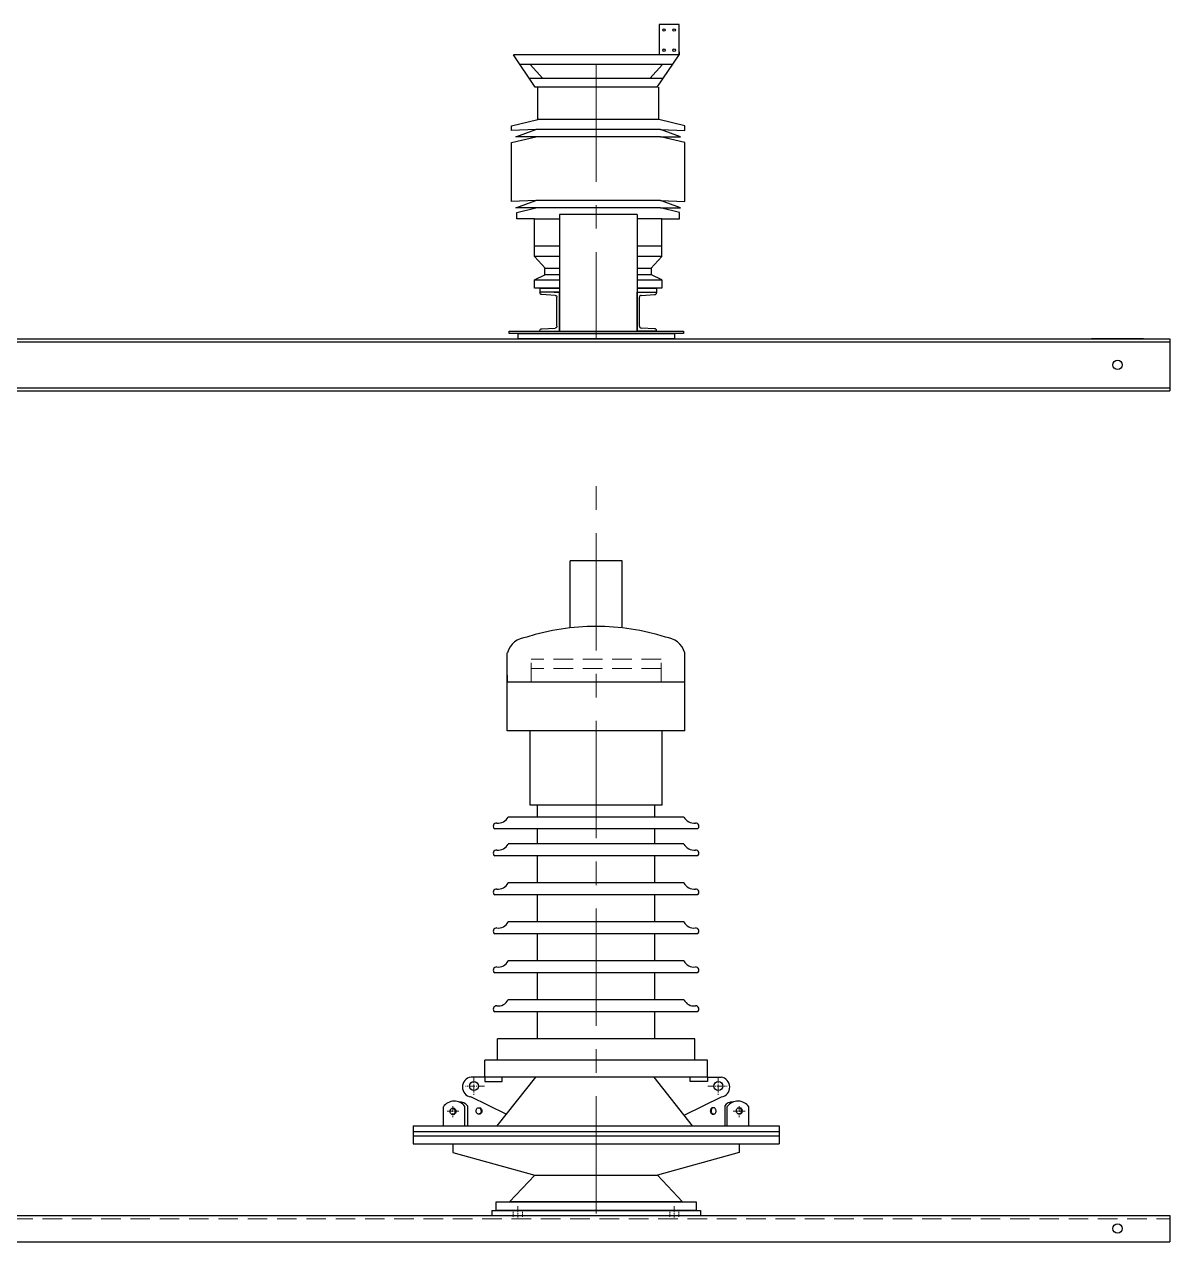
# Model space of a CAD drawing. Header units: millimetres. Extents: x 10361 to 247647, y -80752 to 9419.
# Drawn here: x 207232 to 209429, y -80752 to -78417 of the extents above; entities that cross this region are included whole.
import ezdxf

# ---------------------------------------------------------------- set-up
doc = ezdxf.new("R2010")
doc.units = ezdxf.units.MM
doc.header["$LTSCALE"] = 300
doc.linetypes.add('CENTER', pattern=[2, 1.25, -0.25, 0.25, -0.25])
doc.linetypes.add('HIDDEN', pattern=[0.375, 0.25, -0.125])
for name, color, linetype, lineweight in [('Center line', 136, 'CENTER', 15), ('HIDDEN', 4, 'HIDDEN', 13), ('HOLE', 250, 'Continuous', 30), ('LINE', 155, 'Continuous', 30)]:
    doc.layers.add(name, color=color, linetype=linetype, lineweight=lineweight)

# ---------------------------------------------------------------- blocks, each defined once
blk = doc.blocks.new('A$C7CA32FAE')
for p, q in [((0, 0), (0, 100)), ((0, 100), (50, 100)), ((50, 100), (50, 98.8)), ((6.1, 13), (6.1, 87)), ((11, 92), (45.1, 93.8)), ((45.1, 6.2), (11, 8)), ((50, 0), (50, 1.2)), ((50, 0), (0, 0))]:
    blk.add_line(p, q)
for centre, start, end in [((45, 98.8), 271.6627, 0), ((11.1, 87), 91.6627, 180), ((11.1, 13), 180, 268.3373), ((45, 1.2), 0, 88.3373)]:
    blk.add_arc(centre, 5, start, end)

msp = doc.modelspace()

# ---------------------------------------------------------------- linework, layer by layer
at = {"layer": 'Center line', "color": 7, "ltscale": 0.6, "true_color": 0xffffff}
for p, q in [((208329, -78494.2, -0.2), (208329, -79020.6, -0.2)), ((208328.6, -80698.3, -0.2), (208328.6, -79285.6, -0.2))]:
    msp.add_line(p, q, dxfattribs=at)
at = {"layer": 'Center line', "color": 7, "ltscale": 0.03, "true_color": 0xffffff}
for p, q in [((208114.2, -80453.9, 0), (208077.4, -80453.9, 0)), ((208094.2, -80437.1, 0), (208094.2, -80470.6, 0)), ((208543, -80453.9, 0), (208579.8, -80453.9, 0)), ((208563, -80437.1, 0), (208563, -80470.6, 0)), ((208042.8, -80501.8, 0), (208065.4, -80501.8, 0)), ((208054, -80492.1, 0), (208054, -80513.2, 0)), ((208614.4, -80501.8, 0), (208591.8, -80501.8, 0)), ((208603.2, -80492.1, 0), (208603.2, -80513.2, 0)), ((208178.6, -80684.4, 0), (208178.6, -80706.1, 0)), ((208478.6, -80684.4, 0), (208478.6, -80706.1, 0))]:
    msp.add_line(p, q, dxfattribs=at)
at = {"layer": 'HIDDEN', "color": 7, "ltscale": 0.5, "true_color": 0xffffff}
for p, q in [((208453.3, -79635, -0.2), (208203.9, -79635, -0.2)), ((208203.9, -79679.4, -0.2), (208203.9, -79635, -0.2)), ((208453.3, -79679.4, -0.2), (208453.3, -79635, -0.2)), ((208453.3, -79653.2, -0.2), (208203.9, -79653.2, -0.2)), ((204229, -80708.4, 0), (209429, -80708.4, 0))]:
    msp.add_line(p, q, dxfattribs=at)
at = {"layer": 'HIDDEN', "color": 7, "ltscale": 0.03, "true_color": 0xffffff}
for p, q in [((208169.8, -80692.3, 0), (208169.8, -80704.4, 0)), ((208187.3, -80692.3, 0), (208187.3, -80704.4, 0)), ((208469.8, -80692.3, 0), (208469.8, -80704.4, 0)), ((208487.3, -80692.3, 0), (208487.3, -80704.4, 0))]:
    msp.add_line(p, q, dxfattribs=at)
at = {"layer": 'HOLE', "color": 7, "true_color": 0xffffff, "elevation": 0, "flags": 128}
for points in [[(208053.3, -80496.3), (208054.2, -80496.4), (208055.1, -80496.7), (208055.9, -80497.3), (208056.6, -80498), (208057.2, -80498.9), (208057.6, -80499.9), (208057.9, -80501), (208058, -80502.1), (208058, -80503.3), (208057.8, -80504.4), (208057.4, -80505.5), (208056.9, -80506.4), (208056.2, -80507.2), (208055.5, -80507.8), (208054.7, -80508.3), (208053.8, -80508.5), (208052.9, -80508.5), (208052, -80508.3), (208051.2, -80507.8), (208050.4, -80507.2), (208049.8, -80506.4), (208049.3, -80505.5), (208048.9, -80504.4), (208048.7, -80503.3), (208048.6, -80502.1), (208048.8, -80501), (208049.1, -80499.9), (208049.5, -80498.9), (208050.1, -80498), (208050.8, -80497.3), (208051.6, -80496.7), (208052.4, -80496.4)], [(208602.5, -80495.4), (208603.4, -80495.6), (208604.3, -80495.9), (208605, -80496.4), (208605.7, -80497.1), (208606.3, -80498), (208606.8, -80499), (208607.1, -80500.1), (208607.2, -80501.3), (208607.2, -80502.4), (208606.9, -80503.6), (208606.6, -80504.6), (208606.1, -80505.6), (208605.4, -80506.4), (208604.7, -80507), (208603.8, -80507.4), (208603, -80507.6), (208602.1, -80507.6), (208601.2, -80507.4), (208600.4, -80507), (208599.6, -80506.4), (208599, -80505.6), (208598.4, -80504.6), (208598.1, -80503.6), (208597.9, -80502.4), (208597.8, -80501.3), (208597.9, -80500.1), (208598.2, -80499), (208598.7, -80498), (208599.3, -80497.1), (208600, -80496.4), (208600.8, -80495.9), (208601.6, -80495.6)]]:
    msp.add_lwpolyline(points, close=True, dxfattribs=at)
for points in [[(208054.2, -80496.4), (208055.1, -80496.3), (208056, -80496.4), (208056.9, -80496.8), (208057.6, -80497.3), (208058.3, -80498.1), (208058.9, -80499), (208059.3, -80500.1), (208059.6, -80501.2), (208059.7, -80502.4), (208059.6, -80503.6), (208059.3, -80504.7), (208058.9, -80505.8), (208058.3, -80506.7), (208057.6, -80507.4), (208056.9, -80508), (208056, -80508.4), (208055.1, -80508.5), (208054.2, -80508.4)], [(208603.3, -80495.5), (208604.3, -80495.4), (208605.2, -80495.6), (208606, -80495.9), (208606.8, -80496.5), (208607.5, -80497.3), (208608.1, -80498.2), (208608.5, -80499.2), (208608.8, -80500.4), (208608.9, -80501.6), (208608.8, -80502.7), (208608.5, -80503.9), (208608.1, -80504.9), (208607.5, -80505.8), (208606.8, -80506.6), (208606, -80507.2), (208605.2, -80507.5), (208604.3, -80507.7), (208603.3, -80507.6)]]:
    msp.add_lwpolyline(points, dxfattribs=at)
at = {"layer": 'HOLE', "color": 7, "true_color": 0xffffff, "extrusion": (0, 0, -1), "elevation": 0, "flags": 128}
for points in [[(-208103.1, -80495.4), (-208104, -80495.6), (-208104.9, -80495.9), (-208105.7, -80496.4), (-208106.4, -80497.1), (-208107, -80498), (-208107.4, -80499), (-208107.7, -80500.1), (-208107.8, -80501.3), (-208107.8, -80502.4), (-208107.6, -80503.6), (-208107.2, -80504.6), (-208106.7, -80505.6), (-208106, -80506.4), (-208105.3, -80507), (-208104.4, -80507.4), (-208103.6, -80507.6), (-208102.7, -80507.6), (-208101.8, -80507.4), (-208101, -80507), (-208100.2, -80506.4), (-208099.6, -80505.6), (-208099.1, -80504.6), (-208098.7, -80503.6), (-208098.5, -80502.4), (-208098.4, -80501.3), (-208098.6, -80500.1), (-208098.9, -80499), (-208099.3, -80498), (-208099.9, -80497.1), (-208100.6, -80496.4), (-208101.4, -80495.9), (-208102.2, -80495.6)], [(-208554.1, -80495.4), (-208553.2, -80495.6), (-208552.3, -80495.9), (-208551.5, -80496.4), (-208550.8, -80497.1), (-208550.2, -80498), (-208549.8, -80499), (-208549.5, -80500.1), (-208549.4, -80501.3), (-208549.4, -80502.4), (-208549.6, -80503.6), (-208550, -80504.6), (-208550.5, -80505.6), (-208551.2, -80506.4), (-208551.9, -80507), (-208552.7, -80507.4), (-208553.6, -80507.6), (-208554.5, -80507.6), (-208555.4, -80507.4), (-208556.2, -80507), (-208557, -80506.4), (-208557.6, -80505.6), (-208558.1, -80504.6), (-208558.5, -80503.6), (-208558.7, -80502.4), (-208558.7, -80501.3), (-208558.6, -80500.1), (-208558.3, -80499), (-208557.9, -80498), (-208557.3, -80497.1), (-208556.6, -80496.4), (-208555.8, -80495.9), (-208554.9, -80495.6)]]:
    msp.add_lwpolyline(points, close=True, dxfattribs=at)
for points in [[(-208104, -80495.5), (-208104.9, -80495.4), (-208105.8, -80495.6), (-208106.6, -80495.9), (-208107.4, -80496.5), (-208108.1, -80497.3), (-208108.7, -80498.2), (-208109.1, -80499.2), (-208109.4, -80500.4), (-208109.5, -80501.6), (-208109.4, -80502.7), (-208109.1, -80503.9), (-208108.7, -80504.9), (-208108.1, -80505.8), (-208107.4, -80506.6), (-208106.6, -80507.2), (-208105.8, -80507.5), (-208104.9, -80507.7), (-208104, -80507.6)], [(-208553.2, -80495.5), (-208552.3, -80495.4), (-208551.4, -80495.6), (-208550.5, -80495.9), (-208549.7, -80496.5), (-208549, -80497.3), (-208548.5, -80498.2), (-208548, -80499.2), (-208547.8, -80500.4), (-208547.7, -80501.6), (-208547.8, -80502.7), (-208548, -80503.9), (-208548.5, -80504.9), (-208549, -80505.8), (-208549.7, -80506.6), (-208550.5, -80507.2), (-208551.4, -80507.5), (-208552.3, -80507.7), (-208553.2, -80507.6)]]:
    msp.add_lwpolyline(points, dxfattribs=at)
at = {"layer": 'HOLE', "color": 7, "true_color": 0xffffff}
for centre, radius in [((209329, -79070.6, -0.2), 9), ((208094.2, -80453.9, 0), 8.61), ((208563, -80453.9, 0), 8.61), ((209329, -80727.3, 0), 9)]:
    msp.add_circle(centre, radius, dxfattribs=at)
at = {"layer": 'LINE', "color": 7, "true_color": 0xffffff}
for p, q in [((208449.3, -78417.4, -0.2), (208449.3, -78475.6, -0.2)), ((208488.1, -78417.4, -0.2), (208449.3, -78417.4, -0.2)), ((208488.1, -78475.6, -0.2), (208488.1, -78417.4, -0.2)), ((208488.1, -78470.2, -0.2), (208488.1, -78475.6, -0.2)), ((208488.1, -78475.6, -0.2), (208169.9, -78475.6, -0.2)), ((208212, -78537.9, -0.2), (208169.9, -78475.6, -0.2)), ((208475.5, -78494.2, -0.2), (208182.4, -78494.2, -0.2)), ((208226.5, -78521.5, -0.2), (208201.8, -78494.2, -0.2)), ((208431.5, -78521.5, -0.2), (208456.1, -78494.2, -0.2)), ((208445.9, -78537.9, -0.2), (208488.1, -78475.6, -0.2)), ((208457.1, -78521.5, -0.2), (208200.9, -78521.5, -0.2)), ((208445.9, -78537.9, -0.2), (208212, -78537.9, -0.2)), ((208216.6, -78599.7, -0.2), (208216.6, -78537.9, -0.2)), ((208448.7, -78599.7, -0.2), (208448.7, -78537.9, -0.2)), ((208166.2, -78612.3, -0.2), (208216.6, -78599.7, -0.2)), ((208166.2, -78620.9, -0.2), (208166.2, -78612.3, -0.2)), ((208448.7, -78599.7, -0.2), (208216.6, -78599.7, -0.2)), ((208499.1, -78612.3, -0.2), (208448.7, -78599.7, -0.2)), ((208499.1, -78620.9, -0.2), (208499.1, -78612.3, -0.2)), ((208213.1, -78619.2, -0.2), (208166.2, -78620.9, -0.2)), ((208166.2, -78644.2, -0.2), (208213.1, -78633.1, -0.2)), ((208174.9, -78633.1, -0.2), (208213.1, -78619.2, -0.2)), ((208213.1, -78633.1, -0.2), (208174.9, -78633.1, -0.2)), ((208452.2, -78619.2, -0.2), (208213.1, -78619.2, -0.2)), ((208452.2, -78633.1, -0.2), (208213.1, -78633.1, -0.2)), ((208452.2, -78619.2, -0.2), (208499.1, -78620.9, -0.2)), ((208490.4, -78633.1, -0.2), (208452.2, -78619.2, -0.2)), ((208499.1, -78644.2, -0.2), (208452.2, -78633.1, -0.2)), ((208452.2, -78633.1, -0.2), (208490.4, -78633.1, -0.2)), ((208166.2, -78748.6, -0.2), (208166.2, -78644.2, -0.2)), ((208499.1, -78748.6, -0.2), (208499.1, -78644.2, -0.2)), ((208166.2, -78757.3, -0.2), (208166.2, -78748.6, -0.2)), ((208213.1, -78755.5, -0.2), (208166.2, -78757.3, -0.2)), ((208174.9, -78769.4, -0.2), (208213.1, -78755.5, -0.2)), ((208452.2, -78755.5, -0.2), (208213.1, -78755.5, -0.2)), ((208490.4, -78769.4, -0.2), (208452.2, -78755.5, -0.2)), ((208452.2, -78755.5, -0.2), (208499.1, -78757.3, -0.2)), ((208499.1, -78757.3, -0.2), (208499.1, -78748.6, -0.2)), ((208213.1, -78769.4, -0.2), (208174.9, -78769.4, -0.2)), ((208176.6, -78778.1, -0.2), (208213.1, -78769.4, -0.2)), ((208176.6, -78790.2, -0.2), (208176.6, -78778.1, -0.2)), ((208452.2, -78769.4, -0.2), (208213.1, -78769.4, -0.2)), ((208488.7, -78778.1, -0.2), (208452.2, -78769.4, -0.2)), ((208452.2, -78769.4, -0.2), (208490.4, -78769.4, -0.2)), ((208488.7, -78790.2, -0.2), (208488.7, -78778.1, -0.2)), ((208210.7, -78790.2, -0.2), (208176.6, -78790.2, -0.2)), ((208210.7, -78862.6, -0.2), (208210.7, -78790.2, -0.2)), ((208210.7, -78790.2, -0.2), (208258.1, -78790.2, -0.2)), ((208407.2, -78782, -0.2), (208258.1, -78782, -0.2)), ((208258.1, -78782, -0.2), (208258.1, -79005.7, -0.2)), ((208407.2, -78782, -0.2), (208407.2, -79005.7, -0.2)), ((208454.6, -78790.2, -0.2), (208407.2, -78790.2, -0.2)), ((208454.6, -78862.6, -0.2), (208454.6, -78790.2, -0.2)), ((208454.6, -78790.2, -0.2), (208488.7, -78790.2, -0.2)), ((208258.1, -78842.8, -0.2), (208210.7, -78842.8, -0.2)), ((208454.6, -78842.8, -0.2), (208407.2, -78842.8, -0.2)), ((208231.5, -78885.5, -0.2), (208210.7, -78862.6, -0.2)), ((208258.1, -78862.6, -0.2), (208210.7, -78862.6, -0.2)), ((208454.6, -78862.6, -0.2), (208407.2, -78862.6, -0.2)), ((208433.8, -78885.5, -0.2), (208454.6, -78862.6, -0.2)), ((208230.4, -78898, -0.2), (208230.4, -78885.5, -0.2)), ((208258.1, -78885.5, -0.2), (208231.5, -78885.5, -0.2)), ((208433.8, -78885.5, -0.2), (208407.2, -78885.5, -0.2)), ((208434.9, -78898, -0.2), (208434.9, -78885.5, -0.2)), ((208210.7, -78907.7, -0.2), (208230.4, -78898, -0.2)), ((208258.1, -78898, -0.2), (208230.4, -78898, -0.2)), ((208434.9, -78898, -0.2), (208407.2, -78898, -0.2)), ((208454.6, -78907.7, -0.2), (208434.9, -78898, -0.2)), ((208220.8, -78923.7, -0.2), (208220.8, -78931.2, -0.2)), ((208220.8, -78923.7, -0.2), (208258.1, -78923.7, -0.2)), ((208248, -78931.2, -0.2), (208258.1, -78931.2, -0.2)), ((208427, -78923.7, -0.2), (208407.2, -78923.7, -0.2)), ((208407.2, -78923.7, -0.2), (208444.5, -78923.7, -0.2)), ((208407.2, -78931.2, -0.2), (208417.3, -78931.2, -0.2)), ((208444.5, -78923.7, -0.2), (208444.5, -78931.2, -0.2)), ((204229, -79020.6, -0.2), (209429, -79020.6, -0.2)), ((204229, -79026.6, -0.2), (209429, -79026.6, -0.2)), ((208429, -79020.6, -0.2), (208229, -79020.6, -0.2)), ((209379, -79020.6, -0.2), (209279, -79020.6, -0.2)), ((209429, -79020.6, -0.2), (209429, -79120.6, -0.2)), ((204229, -79114.6, -0.2), (209429, -79114.6, -0.2)), ((204229, -79120.6, -0.2), (209429, -79120.6, -0.2)), ((208378.3, -79446.5, -0.2), (208278.9, -79446.5, -0.2)), ((208278.9, -79575.1, -0.2), (208278.9, -79446.5, -0.2)), ((208378.3, -79575.1, -0.2), (208378.3, -79446.5, -0.2)), ((208158.3, -79679.4, -0.2), (208158.3, -79622.9, -0.2)), ((208498.8, -79679.4, -0.2), (208498.8, -79622.9, -0.2)), ((208158.3, -79772.5, -0.2), (208158.3, -79665.8, -0.2)), ((208158.3, -79665.8, -0.2), (208158.3, -79679.4, -0.2)), ((208498.8, -79772.5, -0.2), (208498.8, -79665.8, -0.2)), ((208498.8, -79679.4, -0.2), (208158.3, -79679.4, -0.2)), ((208498.8, -79772.5, -0.2), (208158.3, -79772.5, -0.2)), ((208201.8, -79914.8, -0.2), (208201.8, -79772.5, -0.2)), ((208455.4, -79914.8, -0.2), (208455.4, -79772.5, -0.2)), ((208455.4, -79914.8, -0.2), (208201.8, -79914.8, -0.2)), ((208216.2, -79937.8, 0), (208216.2, -79914.8, 0)), ((208441, -79937.8, 0), (208441, -79914.8, 0)), ((208497.2, -79937.8, -0.2), (208160, -79937.8, -0.2)), ((208481.2, -79937.8, -0.2), (208176, -79937.8, -0.2)), ((208523, -79960.7, -0.2), (208134.2, -79960.7, -0.2)), ((208216.2, -79989.5, 0), (208216.2, -79960.7, 0)), ((208441, -79989.5, 0), (208441, -79960.7, 0)), ((208497.2, -79989.5, -0.1), (208160, -79989.5, -0.1)), ((208481.2, -79989.5, -0.1), (208176, -79989.5, -0.1)), ((208523, -80012.5, -0.1), (208134.2, -80012.5, -0.1)), ((208216.2, -80064.2, 0), (208216.2, -80012.5, 0)), ((208441, -80064.2, 0), (208441, -80012.5, 0)), ((208497.2, -80064.2, -0.1), (208160, -80064.2, -0.1)), ((208481.2, -80064.2, -0.1), (208176, -80064.2, -0.1)), ((208523, -80087.2, -0.1), (208134.2, -80087.2, -0.1)), ((208216.2, -80139, 0), (208216.2, -80087.2, 0)), ((208441, -80139, 0), (208441, -80087.2, 0)), ((208497.2, -80139, -0.1), (208160, -80139, -0.1)), ((208481.2, -80139, -0.1), (208176, -80139, -0.1)), ((208523, -80161.9, -0.1), (208134.2, -80161.9, -0.1)), ((208216.2, -80213.7, 0), (208216.2, -80161.9, 0)), ((208441, -80213.7, 0), (208441, -80161.9, 0)), ((208497.2, -80213.7, -0.1), (208160, -80213.7, -0.1)), ((208481.2, -80213.7, -0.1), (208176, -80213.7, -0.1)), ((208523, -80236.6, -0.1), (208134.2, -80236.6, -0.1)), ((208216.2, -80288.4, 0), (208216.2, -80236.6, 0)), ((208441, -80288.4, 0), (208441, -80236.6, 0)), ((208497.2, -80288.4, 0), (208160, -80288.4, 0)), ((208481.2, -80288.4, 0), (208176, -80288.4, 0)), ((208523, -80311.3, 0), (208134.2, -80311.3, 0)), ((208216.2, -80363.1, 0), (208216.2, -80311.3, 0)), ((208441, -80363.1, 0), (208441, -80311.3, 0)), ((208517.8, -80363.1, 0), (208139.4, -80363.1, 0)), ((208139.4, -80404.2, 0), (208139.4, -80363.1, 0)), ((208517.8, -80404.2, 0), (208517.8, -80363.1, 0)), ((208542.3, -80404.2, 0), (208114.9, -80404.2, 0)), ((208114.9, -80436.5, 0), (208114.9, -80404.2, 0)), ((208542.3, -80436.5, 0), (208542.3, -80404.2, 0)), ((208542.3, -80436.5, 0), (208088.8, -80436.5, 0)), ((208114.9, -80436.5, 0), (208114.9, -80445, 0)), ((208212.5, -80436.5, 0), (208138.4, -80529.8, 0)), ((208148.4, -80445, 0), (208148.4, -80436.5, 0)), ((208439.1, -80436.5, 0), (208513.2, -80529.8, 0)), ((208508.8, -80445, 0), (208508.8, -80436.5, 0)), ((208542.3, -80436.5, 0), (208542.3, -80445, 0)), ((208542.3, -80436.5, 0), (208568.4, -80436.5, 0)), ((208114.9, -80445, 0), (208148.4, -80445, 0)), ((208542.3, -80445, 0), (208508.8, -80445, 0)), ((208155.8, -80508, 0), (208088.2, -80474.8, 0)), ((208497.4, -80509.9, 0), (208569, -80474.8, 0)), ((208035.6, -80529.8, 0), (208035.6, -80493.6, 0)), ((208076.8, -80529.8, 0), (208076.8, -80492.8, 0)), ((208081.8, -80491.9, 0), (208081.8, -80529.8, 0)), ((208575.4, -80491.9, 0), (208575.4, -80529.8, 0)), ((208580.3, -80529.8, 0), (208580.3, -80492.8, 0)), ((208621.6, -80529.8, 0), (208621.6, -80493.6, 0)), ((207977.5, -80529.8, 0), (208679.7, -80529.8, 0)), ((207977.5, -80529.8, 0), (207977.5, -80564.4, 0)), ((208679.7, -80529.8, 0), (208679.7, -80564.4, 0)), ((207977.5, -80540.9, 0), (208679.7, -80540.9, 0)), ((207977.5, -80549.2, 0), (208679.7, -80549.2, 0)), ((207977.5, -80564.4, 0), (208679.7, -80564.4, 0)), ((208053.8, -80564.4, 0), (208053.8, -80581.5, 0)), ((208603.4, -80564.4, 0), (208603.4, -80581.5, 0)), ((208053.8, -80581.5, 0), (208211.1, -80624.5, 0)), ((208603.4, -80581.5, 0), (208446.1, -80624.5, 0)), ((208162.6, -80675.6, 0), (208211.1, -80624.5, 0)), ((208211.1, -80624.5, 0), (208446.1, -80624.5, 0)), ((208494.6, -80675.6, 0), (208446.1, -80624.5, 0)), ((208128.6, -80692.3, 0), (208528.6, -80692.3, 0)), ((208128.6, -80692.3, 0), (208128.6, -80702.3, 0)), ((208494.6, -80675.6, 0), (208162.6, -80675.6, 0)), ((208528.6, -80692.3, 0), (208528.6, -80702.3, 0)), ((204229, -80702.3, 0), (209429, -80702.3, 0)), ((208128.6, -80702.3, 0), (208528.6, -80702.3, 0)), ((209429, -80702.3, 0), (209429, -80752.3, 0)), ((204229, -80752.3, 0), (209429, -80752.3, 0))]:
    msp.add_line(p, q, dxfattribs=at)
at = {"layer": 'LINE', "color": 7, "true_color": 0xffffff, "elevation": -0.2}
for points in [[(208258.1, -78923.7), (208210.7, -78923.7), (208210.7, -78907.7), (208258.1, -78907.7)], [(208407.2, -78907.7), (208454.6, -78907.7), (208454.6, -78923.7), (208407.2, -78923.7)]]:
    msp.add_lwpolyline(points, dxfattribs=at)
at = {"layer": 'LINE', "color": 7, "true_color": 0xffffff}
for points, elevation in [([(208161.6, -79010.6), (208161.6, -79005.7), (208496.1, -79005.7), (208496.1, -79010.6)], -0.2), ([(208179, -79010.6), (208479, -79010.6), (208479, -79020.6), (208179, -79020.6)], -0.2), ([(208137.2, -80692.3), (208137.2, -80675.6), (208520.3, -80675.6), (208520.3, -80692.3)], 0)]:
    msp.add_lwpolyline(points, close=True, dxfattribs=dict(at, elevation=elevation))
for centre in [(208458.9, -78428.3, -0.2), (208478.4, -78428.3, -0.2), (208458.9, -78466.8, -0.2), (208478.4, -78466.8, -0.2)]:
    msp.add_circle(centre, 2.43, dxfattribs=at)
for centre, radius, start, end in [((208328.6, -80012.1, -0.2), 439.9, 72.3945, 107.6055), ((208198.7, -79634.8, -0.2), 42.1, 94.3177, 163.5462), ((208458.5, -79634.8, -0.2), 42.1, 16.4538, 85.6823), ((208140.7, -79927.9, -0.2), 21.7, 262.8776, 332.9351), ((208516.5, -79927.9, -0.2), 21.7, 207.0649, 277.1224), ((208137.4, -79955.5, -0.2), 6.11, 83.8858, 238.6853), ((208519.8, -79955.5, -0.2), 6.11, 301.3147, 96.1142), ((208140.7, -79979.7, -0.1), 21.7, 262.8776, 332.9351), ((208516.5, -79979.7, -0.1), 21.7, 207.0649, 277.1224), ((208137.4, -80007.2, -0.1), 6.11, 83.8858, 238.6853), ((208519.8, -80007.2, -0.1), 6.11, 301.3147, 96.1142), ((208137.4, -80082, -0.1), 6.11, 83.8858, 238.6853), ((208140.7, -80054.4, -0.1), 21.7, 262.8776, 332.9351), ((208516.5, -80054.4, -0.1), 21.7, 207.0649, 277.1224), ((208519.8, -80082, -0.1), 6.11, 301.3147, 96.1142), ((208137.4, -80156.7, -0.1), 6.11, 83.8858, 238.6853), ((208140.7, -80129.1, -0.1), 21.7, 262.8776, 332.9351), ((208516.5, -80129.1, -0.1), 21.7, 207.0649, 277.1224), ((208519.8, -80156.7, -0.1), 6.11, 301.3147, 96.1142), ((208137.4, -80231.4, -0.1), 6.11, 83.8858, 238.6853), ((208140.7, -80203.8, -0.1), 21.7, 262.8776, 332.9351), ((208516.5, -80203.8, -0.1), 21.7, 207.0649, 277.1224), ((208519.8, -80231.4, -0.1), 6.11, 301.3147, 96.1142), ((208140.7, -80278.5, 0), 21.7, 262.8776, 332.9351), ((208516.5, -80278.5, 0), 21.7, 207.0649, 277.1224), ((208137.4, -80306.1, 0), 6.11, 83.8858, 238.6853), ((208519.8, -80306.1, 0), 6.11, 301.3147, 96.1142), ((208091.6, -80455.7, 0), 19.4, 98.5481, 259.7845), ((208565.5, -80455.7, 0), 19.4, 280.2155, 81.4519), ((208056.5, -80508.3, 0), 25.6, 37.3352, 144.9889), ((208600.7, -80508.3, 0), 25.6, 35.0111, 142.6648), ((208068, -80500.8, 0), 16.4, 32.4936, 97.502), ((208589.2, -80500.8, 0), 16.4, 82.498, 147.5064)]:
    msp.add_arc(centre, radius, start, end, dxfattribs=at)

# ---------------------------------------------------------------- block references
for p, xscale, yscale, zscale in [((208258.1, -79005.8, -0.2), -0.7458713350933976, 0.7458713349569734, 0.7458713349813282), ((208407.2, -79005.8, -0.2), 0.7458713350933976, 0.7458713350933976, 0.7458713350933976)]:
    msp.add_blockref('A$C7CA32FAE', p, dxfattribs=dict(at, xscale=xscale, yscale=yscale, zscale=zscale))

doc.saveas('drawing.dxf')
